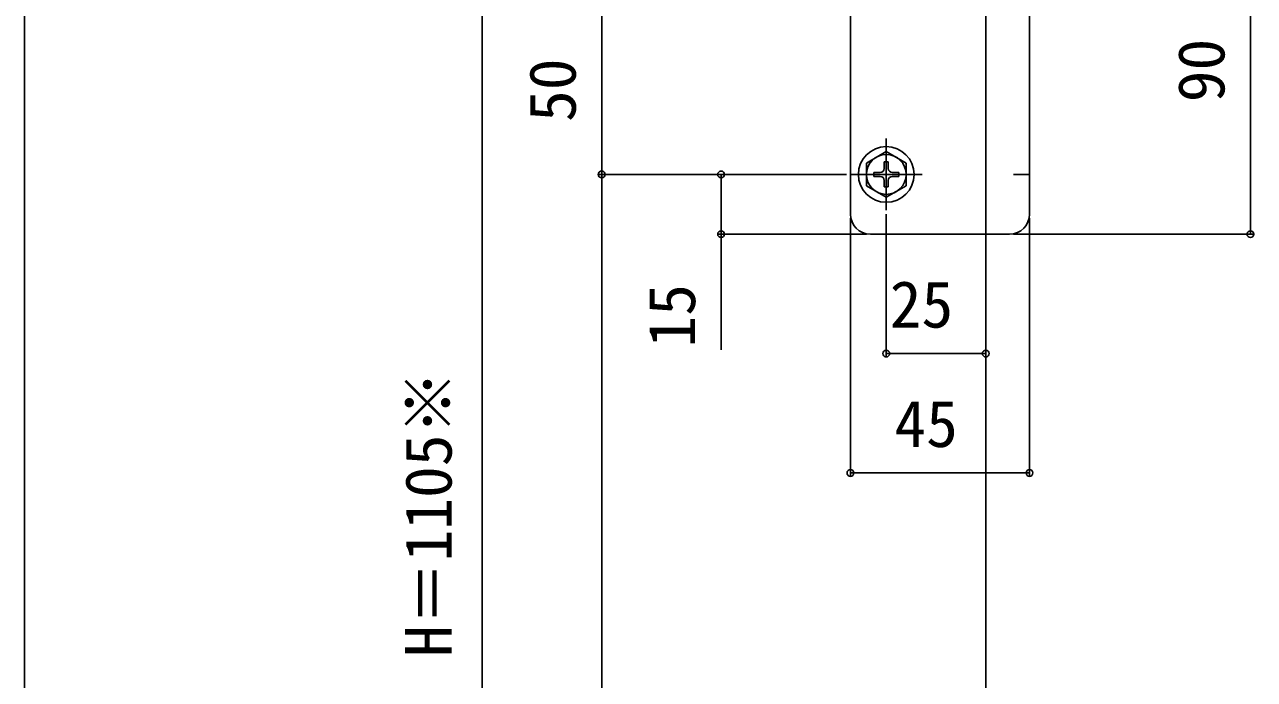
# Model space of a CAD drawing. Units: millimetres, scale not verified. Extents: x -700 to 700, y -1044 to 1038.
# Drawn here: x -700 to -391, y 449.4 to 613.9 of the extents above; entities that cross this region are included whole.
import ezdxf
from ezdxf.enums import TextEntityAlignment as Align

# ---------------------------------------------------------------- set-up
doc = ezdxf.new("R2010")
doc.units = ezdxf.units.MM
doc.header["$LTSCALE"] = 6
for name, color, linetype in [('0-4_YKK_12', 2, 'Continuous'), ('0-5_YKK_13', 4, 'Continuous'), ('0-6_YKK_D', 6, 'Continuous'), ('0-7_YKK_ZWAK', 7, 'Continuous')]:
    doc.layers.add(name, color=color, linetype=linetype)
doc.styles.add('ＭＳ ゴシック', font='')
doc.styles.get('ＭＳ ゴシック').set_extended_font_data('MS Gothic')

msp = doc.modelspace()

# ---------------------------------------------------------------- linework, layer by layer
at = {"layer": '0-4_YKK_12'}
msp.add_line((-458.5, 733.303), (-458.5, 141.303), dxfattribs=at)
at = {"layer": '0-5_YKK_13'}
for p, q in [((-492.5, 651.303), (-492.5, 566.303)), ((-447.5, 651.303), (-447.5, 566.303)), ((-483.5, 567.303), (-483.5, 585.303)), ((-483.5, 582.053), (-488.5, 579.166)), ((-483.5, 582.053), (-478.5, 579.166)), ((-488.5, 579.166), (-488.5, 573.44)), ((-484, 579.453), (-484, 577.803)), ((-483, 579.453), (-484, 579.453)), ((-483, 579.453), (-483, 577.803)), ((-478.5, 573.44), (-478.5, 579.166)), ((-492.5, 576.303), (-474.5, 576.303)), ((-492.5, 576.303), (-488.5, 576.303)), ((-486.65, 576.803), (-485, 576.803)), ((-486.65, 576.803), (-486.65, 575.803)), ((-486.65, 575.803), (-485, 575.803)), ((-484, 574.803), (-484, 573.153)), ((-483, 574.803), (-483, 573.153)), ((-482, 576.803), (-480.35, 576.803)), ((-482, 575.803), (-480.35, 575.803)), ((-480.35, 575.803), (-480.35, 576.803)), ((-451.5, 576.303), (-447.5, 576.303)), ((-483.5, 570.553), (-488.5, 573.44)), ((-484, 573.153), (-483, 573.153)), ((-483.5, 570.553), (-478.5, 573.44)), ((-458.5, 565.303), (-458.5, 561.303)), ((-487.5, 561.303), (-452.5, 561.303))]:
    msp.add_line(p, q, dxfattribs=at)
for radius in [7, 5]:
    msp.add_circle((-483.5, 576.303), radius, dxfattribs=at)
for centre, radius, start, end in [((-485, 577.803), 1, 270, 0), ((-485, 574.803), 1, 0, 90), ((-482, 577.803), 1, 180, 270), ((-482, 574.803), 1, 90, 180), ((-487.5, 566.303), 5, 180, 270), ((-452.5, 566.303), 5, 270, 0)]:
    msp.add_arc(centre, radius, start, end, dxfattribs=at)
at = {"layer": '0-6_YKK_D'}
for p, q in [((-585, 310.303), (-585, 707.3)), ((-392, 651.303), (-392, 561.303)), ((-555, 576.303), (-555, 626.303)), ((-493.5, 576.303), (-556, 576.303)), ((-506, 576.303), (-556, 576.303)), ((-555, 576.303), (-555, 291.303)), ((-506, 576.303), (-526, 576.303)), ((-483.5, 566.303), (-483.5, 530.303)), ((-492.5, 565.303), (-492.5, 500.303)), ((-447.5, 565.303), (-447.5, 500.303)), ((-488.5, 561.303), (-526, 561.303)), ((-451.5, 561.303), (-391, 561.303)), ((-458.5, 540.303), (-458.5, 530.303)), ((-458.5, 531.303), (-483.5, 531.303)), ((-492.5, 501.303), (-447.5, 501.303))]:
    msp.add_line(p, q, dxfattribs=at)
msp.add_lwpolyline([(-525, 576.303), (-525, 561.303), (-525, 532.266)], dxfattribs=at)
for centre in [(-555, 576.303), (-555, 576.303), (-525, 576.303), (-525, 561.303), (-392, 561.303), (-483.5, 531.303), (-458.5, 531.303), (-492.5, 501.303), (-447.5, 501.303)]:
    msp.add_circle(centre, 0.85, dxfattribs=at)
at = {"layer": '0-7_YKK_ZWAK'}
msp.add_line((-700, 996.3), (-700, -1043.7), dxfattribs=at)

# ---------------------------------------------------------------- texts
at = {"layer": '0-6_YKK_D', "style": 'ＭＳ ゴシック'}
for s, p in [('90', (-395, 594.439)), ('50', (-558, 589.485)), ('15', (-528, 532.812)), ('H＝1105※', (-589.182, 455.074))]:
    msp.add_text(s, height=11.73, rotation=90, dxfattribs=at).set_placement(p, align=Align.BOTTOM_LEFT)
for s, p in [('25', (-482.636, 534.303)), ('45', (-481.455, 504.303))]:
    msp.add_text(s, height=11.73, dxfattribs=at).set_placement(p, align=Align.BOTTOM_LEFT)

doc.saveas('drawing.dxf')
